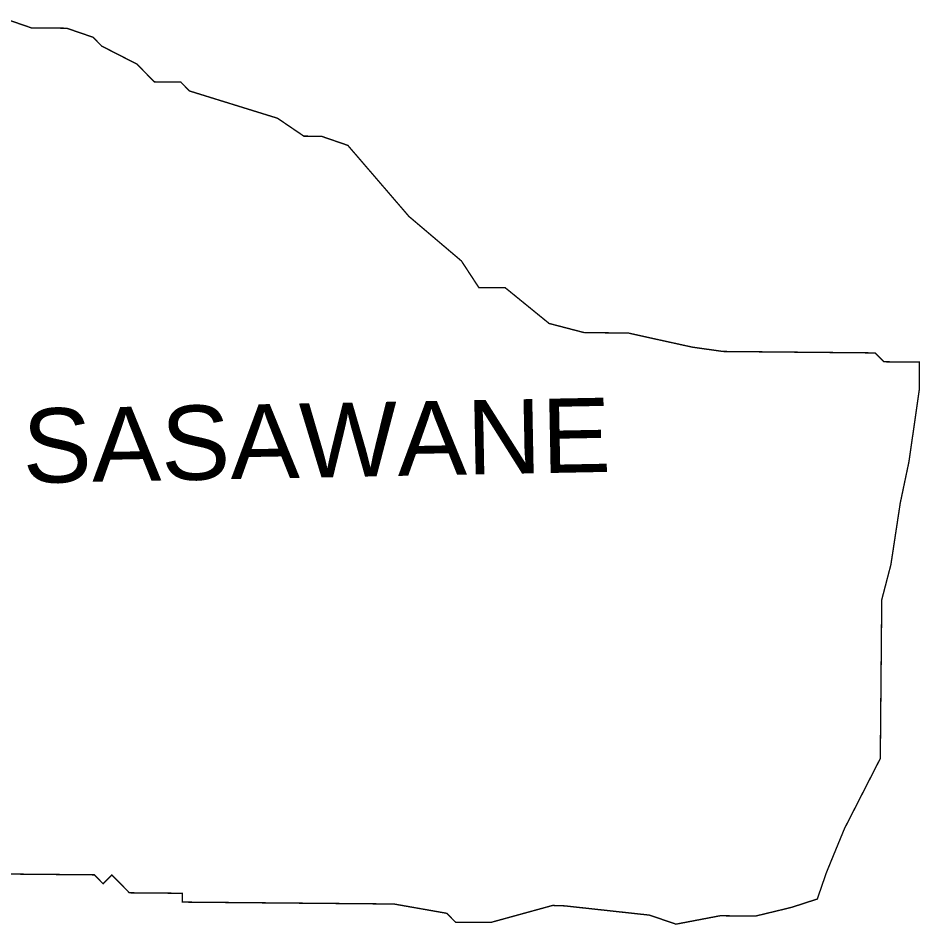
# Model space of a CAD drawing. Header units: metres. Extents: x 274688 to 276688, y 2077884 to 2079570.
# Drawn here: x 275368 to 276688, y 2077991 to 2079318 of the extents above; entities that cross this region are included whole.
import ezdxf

# ---------------------------------------------------------------- set-up
doc = ezdxf.new("R2010")
doc.units = ezdxf.units.M
doc.header["$MEASUREMENT"] = 0
doc.layers.add('VILLAGE NAME', color=250, linetype='Continuous')
doc.styles.get("Standard").update_dxf_attribs({"font": 'simplex.shx'})

msp = doc.modelspace()

# ---------------------------------------------------------------- linework, layer by layer
at = {"color": 6, "const_width": 2, "flags": 128}
for points in [[(275349.1, 2079317.4), (275387.7, 2079304.1), (275439.4, 2079303.6), (275477.9, 2079290.4), (275490.7, 2079277.4), (275542.1, 2079251.1), (275567.7, 2079225.1), (275606.4, 2079224.7), (275619.2, 2079211.7), (275747.9, 2079171.8), (275786.4, 2079145.6), (275812.2, 2079145.4), (275850.8, 2079132.1), (275940.2, 2079028.1), (276017, 2078962.9), (276042.5, 2078923.9), (276081.2, 2078923.6), (276145.3, 2078871.4), (276196.7, 2078858)], [(276196.7, 2078858), (276261.3, 2078857.4), (276293.1, 2078850.3), (276355, 2078836.7), (276399.9, 2078830.4), (276622.4, 2078828.3), (276635.2, 2078815.3), (276686.8, 2078814.8), (276686.8, 2078773.3), (276671.8, 2078669), (276659.1, 2078608.6), (276645.4, 2078518.4), (276632, 2078466.9), (276629.9, 2078234.6), (276577.4, 2078131.8), (276559.1, 2078087.3), (276551, 2078067.5), (276537.7, 2078028.9), (276510.6, 2078020.1), (276498.9, 2078016.4), (276447.2, 2078003.9), (276395.5, 2078004.4), (276330.9, 2077992.1), (276292.3, 2078005.3), (276167.9, 2078018.9), (276150.4, 2078019.5), (276059.9, 2077994.6), (276008.3, 2077995), (275995.5, 2078008), (275918.2, 2078021.6), (275608.5, 2078024.4), (275608.6, 2078037.3), (275531.2, 2078038), (275505.5, 2078064.1), (275492.6, 2078051.3), (275479.8, 2078064.3), (275350.7, 2078065.5)]]:
    msp.add_lwpolyline(points, dxfattribs=at)

# ---------------------------------------------------------------- texts
at = {"layer": 'VILLAGE NAME', "insert": (275373.5, 2078746.4), "char_height": 108.748, "attachment_point": 1, "rotation": 1.1028}
msp.add_mtext_dynamic_manual_height_columns('{\\fArial|b0|i0|c0|p34;SASAWANE}', width=726.929, gutter_width=543.7, heights=[0], dxfattribs=at)

doc.saveas('drawing.dxf')
